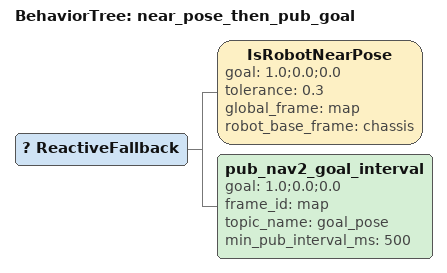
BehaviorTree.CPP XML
<?xml version="1.0" encoding="UTF-8"?>
<root BTCPP_format="4">
  <BehaviorTree ID="near_pose_then_pub_goal">
    <ReactiveFallback>
      <IsRobotNearPose goal="1.0;0.0;0.0"
                       tolerance="0.3"
                       global_frame="map"
                       robot_base_frame="chassis"/>
      <pub_nav2_goal_interval goal="1.0;0.0;0.0"
                              frame_id="map"
                              topic_name="goal_pose"
                              min_pub_interval_ms="500"/>
      <!-- 每0.5秒发布一次，第一次 tick：发布 goal，返回 SUCCESS；500ms 内后续 tick：不发布，直接返回 SUCCESS；超过 500ms 后下一次 tick：再次发布，返回 SUCCESS-->
    </ReactiveFallback>
  </BehaviorTree>
</root>
